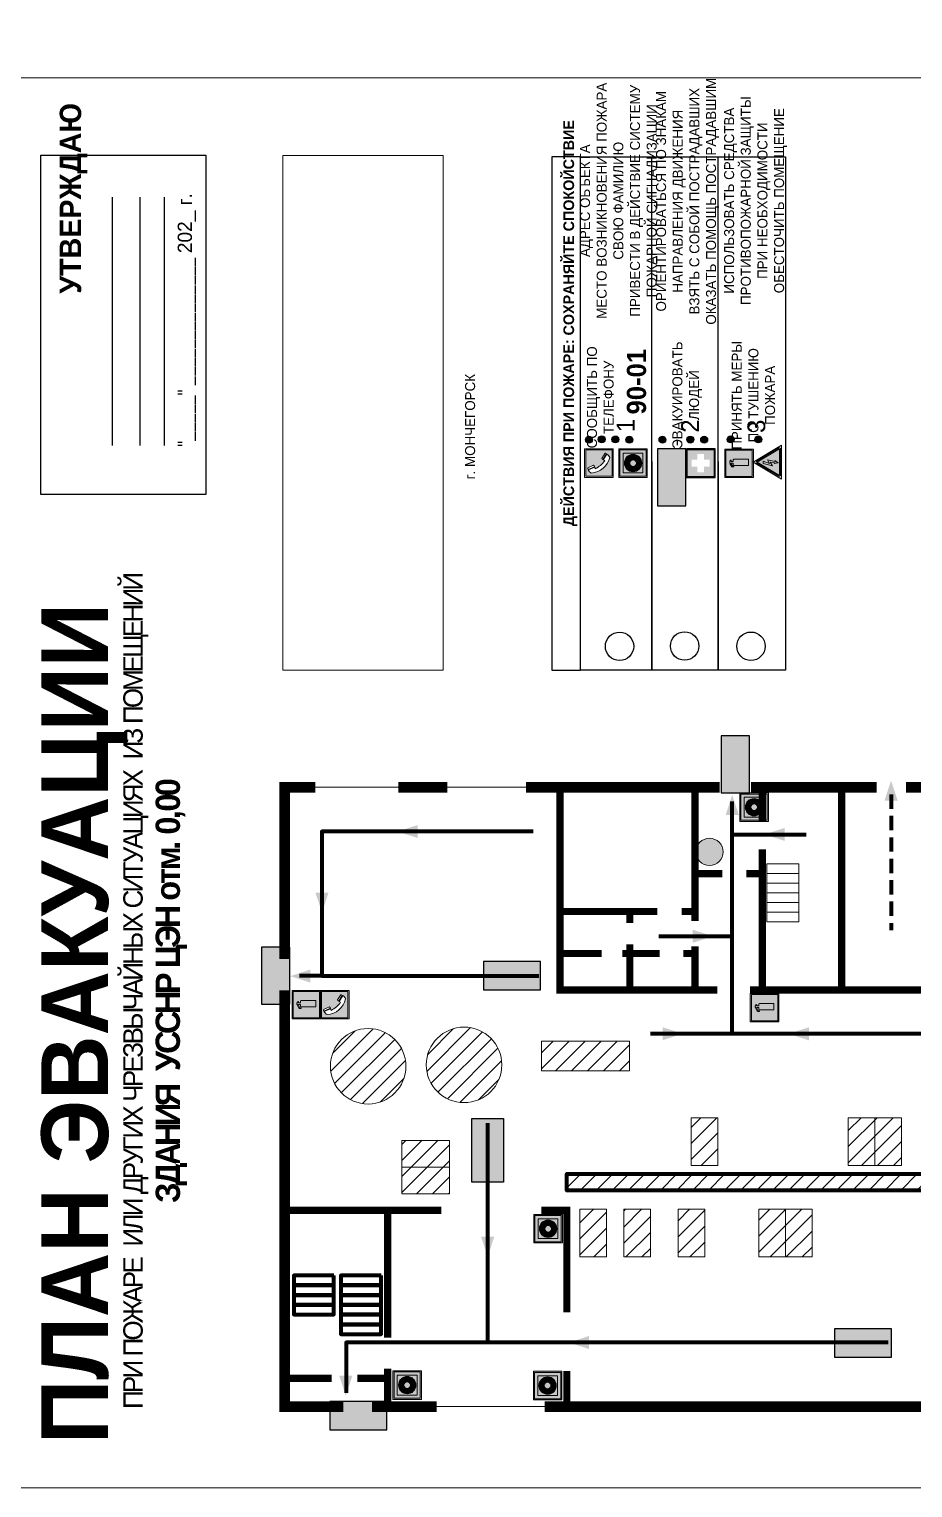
# Model space of a CAD drawing. Header units: millimetres. Extents: x 13810 to 67229, y 12374 to 21950.
# Drawn here: x 21737.1 to 21984.7, y 13757.4 to 14166 of the extents above; entities that cross this region are included whole.
import ezdxf

# ---------------------------------------------------------------- set-up
doc = ezdxf.new("R2010")
doc.units = ezdxf.units.MM
doc.linetypes.add('{ Wide Dash }', pattern=[12, 4, -2, 4, -2])
doc.layers.add('План_Штампы', color=7, linetype='Continuous')
doc.styles.add('обычный', font='arial.ttf')
picture_1 = doc.add_image_def('image1.jpg', size_in_pixel=(337, 105))
pattern_1 = [(225, (43062.9513, 15480.0988), (2.24506403, -2.24506403), [])]

# ---------------------------------------------------------------- blocks, each defined once
blk = doc.blocks.new('A$C7B4425F7')
at = {"true_color": 0xffffff}
blk.add_hatch(color=7, dxfattribs=at).paths.add_polyline_path([(0, 0), (-16, 0), (-16, -8), (0, -8)])
h = blk.add_hatch(color=126)
h.paths.add_polyline_path([(-0.2, -0.2), (-15.8, -0.2), (-15.8, -7.8), (-0.2, -7.8)])
h.paths.add_polyline_path([(-11.76, -2.03), (-11.76, -3.66), (-11.17, -3.66, -0.568275), (-11.17, -6.18), (-12.58, -6.18), (-12.58, -2.03)], flags=16)
h.paths.add_polyline_path([(-13.33, -4.12, -0.495768), (-13.59, -6.18), (-15.03, -6.18), (-15.03, -2.03), (-13.59, -2.03, -0.487973)], flags=16)
h.paths.add_polyline_path([(-10.25, -2.03), (-9.48, -2.03), (-9.48, -6.18), (-10.25, -6.18)], flags=16)
h.paths.add_polyline_path([(-13.84, -3.69), (-14.24, -3.69), (-14.24, -3.03), (-13.9, -3.03, -0.692621)], flags=0)
h.paths.add_polyline_path([(-9.15, -2.03), (-8.4, -2.03), (-8.04, -3.07), (-7.68, -2.03), (-6.93, -2.03), (-7.64, -4.1), (-6.93, -6.18), (-7.68, -6.18), (-8.04, -5.14), (-8.4, -6.18), (-9.15, -6.18), (-8.44, -4.1)], flags=16)
h.paths.add_polyline_path([(-11.76, -4.46), (-11.42, -4.46, -0.692621), (-11.36, -5.12), (-11.76, -5.12)], flags=0)
h.paths.add_polyline_path([(-13.9, -5.2), (-14.24, -5.2), (-14.24, -4.55), (-13.84, -4.55, -0.708038)], flags=0)
edge = h.paths.add_edge_path(flags=16)
edge.add_ellipse((-5.51, -4.08), major_axis=(0, 2.05), ratio=0.586184, start_angle=0, end_angle=360)
edge = h.paths.add_edge_path(flags=0)
edge.add_ellipse((-5.51, -4.08), major_axis=(0, 1.14), ratio=0.454828, start_angle=0, end_angle=360)
h.paths.add_polyline_path([(-4.13, -4.96, 0.377264), (-3.48, -4.52, 0.0555), (-3.16, -2.03), (-1.66, -2.03), (-1.66, -4.96), (-0.96, -4.96), (-0.96, -7.01), (-1.75, -7.01), (-1.75, -6.18), (-3.3, -6.18), (-3.3, -7.02), (-4.13, -7.02)], flags=16)
h.paths.add_polyline_path([(-2.73, -2.91), (-2.28, -2.91), (-2.28, -4.96), (-3.05, -4.96, 0.079136)], flags=0)
at = {"color": 126}
blk.add_lwpolyline([(-16, -8), (0, -8), (0, 0), (-16, 0)], close=True, dxfattribs=at)
blk = doc.blocks.new('A$C32E8229D')
at = {"true_color": 0xffffff}
blk.add_hatch(color=7, dxfattribs=at).paths.add_polyline_path([(0, 0), (0, -8), (16, -8), (16, 0)])
h = blk.add_hatch(color=126)
h.paths.add_polyline_path([(0.2, -0.2), (15.8, -0.2), (15.8, -7.8), (0.2, -7.8)])
h.paths.add_polyline_path([(13.49, -2.05), (12.08, -2.05), (11.37, -2.63, 0.162397), (11.29, -2.84), (11.29, -3.63), (10.35, -3.63), (10.35, -4.05), (11.68, -4.05), (11.68, -3.48), (12.26, -4.28), (11.29, -5.1), (11.29, -6.78), (11.85, -6.78), (11.85, -5.44), (12.8, -4.64), (12.8, -5.94), (14.46, -5.94), (14.46, -5.39), (13.45, -5.39), (13.45, -3.97), (12.46, -2.59), (13.15, -2.59), (13.69, -3.34), (14.18, -3)], flags=16)
h.paths.add_polyline_path([(10.74, -1.82, 1), (11.8, -1.82, 1)], flags=16)
h.paths.add_polyline_path([(9.39, -3.59), (5.99, -3.59), (6.56, -3.03), (5.91, -3.03), (5.1, -3.83), (5.91, -4.64), (6.56, -4.64), (5.99, -4.09), (9.39, -4.09)], flags=16)
h.paths.add_polyline_path([(4.29, -1.08), (1.72, -1.08), (1.72, -6.6), (4.29, -6.6)], flags=16)
at = {"color": 126}
blk.add_lwpolyline([(16, -8), (0, -8), (0, 0), (16, 0)], close=True, dxfattribs=at)
blk = doc.blocks.new('A$C54414219')
at = {"true_color": 0xffffff}
h = blk.add_hatch(color=7, dxfattribs=at)
h.paths.add_polyline_path([(2.39, -9.45), (2.39, -18.3), (11.23, -18.3), (11.23, -9.45)], flags=0)
h.paths.add_polyline_path([(10.71, -13.87, -1), (2.92, -13.87, -1)], flags=0)
h.paths.add_polyline_path([(8.3, -13.87, -1), (5.33, -13.87, -1)], flags=0)
h.paths.add_polyline_path([(0.41, -7.47), (0.41, -20.27), (13.21, -20.27), (13.21, -7.47)])
h.paths.add_polyline_path([(0.92, -19.77), (12.71, -19.77), (12.71, -7.98), (0.92, -7.98)], flags=16)
h.paths.add_polyline_path([(11.23, -9.45), (11.23, -18.3), (2.39, -18.3), (2.39, -9.45)], flags=0)
at = {"lineweight": 5}
h = blk.add_hatch(color=242, dxfattribs=at)
h.paths.add_polyline_path([(12.71, -7.98), (0.92, -7.98), (0.92, -19.77), (12.71, -19.77)])
h.paths.add_polyline_path([(11.23, -18.3), (2.39, -18.3), (2.39, -9.45), (11.23, -9.45)], flags=16)
h.paths.add_polyline_path([(10.71, -13.87, -1), (2.92, -13.87, -1)], flags=0)
h.paths.add_polyline_path([(8.3, -13.87, -1), (5.33, -13.87, -1)], flags=0)
at = {"true_color": 0xffffff}
h = blk.add_hatch(color=7, dxfattribs=at)
h.paths.add_polyline_path([(2.39, -9.45), (2.39, -18.3), (11.23, -18.3), (11.23, -9.45)])
h.paths.add_polyline_path([(10.71, -13.87, -1), (2.92, -13.87, -1)], flags=16)
h.paths.add_polyline_path([(8.3, -13.87, -1), (5.33, -13.87, -1)], flags=0)
at = {"lineweight": 5}
h = blk.add_hatch(color=242, dxfattribs=at)
h.paths.add_polyline_path([(2.92, -13.87, 1), (10.71, -13.87, 1)])
h.paths.add_polyline_path([(8.3, -13.87, -1), (5.33, -13.87, -1)], flags=16)
at = {"color": 242, "lineweight": 5}
for p, q in [((0.41, -20.27), (0.41, -7.47)), ((0.41, -7.47), (13.21, -7.47)), ((0.41, -7.47), (13.21, -7.47)), ((13.21, -20.27), (13.21, -7.47)), ((0.41, -20.27), (13.21, -20.27))]:
    blk.add_line(p, q, dxfattribs=at)
for points in [[(0.92, -7.98), (12.71, -7.98), (12.71, -19.77), (0.92, -19.77)], [(2.39, -9.45), (11.23, -9.45), (11.23, -18.3), (2.39, -18.3)]]:
    blk.add_lwpolyline(points, close=True, dxfattribs=at)
for radius in [3.89, 1.49]:
    blk.add_circle((6.81, -13.87), radius, dxfattribs=at)
blk = doc.blocks.new('A$C7B8C2D5B')
at = {"lineweight": 0}
h = blk.add_hatch(color=5, dxfattribs=at)
h.dxf.hatch_style = 1
h.paths.add_polyline_path([(1.4, -3.02, 1), (-2.11, -3.02, 1)])
at = {"color": 5, "lineweight": 0}
blk.add_circle((-0.36, -3.02), 1.75, dxfattribs=at)
blk = doc.blocks.new('A$C3E6D3DDE')
at = {"lineweight": 5}
h = blk.add_hatch(color=40, dxfattribs=at)
h.paths.add_polyline_path([(24.1, 1.45), (16.46, -11.35), (31.74, -11.35)])
h.paths.add_polyline_path([(24.09, -0.46), (30.03, -10.41), (18.14, -10.41)], flags=16)
h.paths.add_polyline_path([(24.54, -3.08), (23.41, -6.02), (25.13, -5.01), (24.33, -8.5), (24.82, -8.27), (23.79, -9.86), (23.4, -8.04), (23.8, -8.43), (24.04, -6.29), (22.39, -7.25), (23.44, -3.08)], flags=0)
h = blk.add_hatch(color=256, dxfattribs=at)
h.paths.add_polyline_path([(24.37, 0.03, 0.567511), (23.82, 0.03), (17.59, -10.4, 0.582454), (17.86, -10.88), (30.32, -10.88, 0.582149), (30.6, -10.4)])
h.paths.add_polyline_path([(24.09, -0.46), (18.14, -10.41), (30.03, -10.41)], flags=16)
h.paths.add_polyline_path([(24.54, -3.08), (23.41, -6.02), (25.13, -5.01), (24.33, -8.5), (24.82, -8.27), (23.79, -9.86), (23.4, -8.04), (23.8, -8.43), (24.04, -6.29), (22.39, -7.25), (23.44, -3.08)], flags=0)
h = blk.add_hatch(color=40, dxfattribs=at)
h.paths.add_polyline_path([(24.09, -0.46), (18.14, -10.41), (30.03, -10.41)])
h.paths.add_polyline_path([(24.82, -8.27), (23.79, -9.86), (23.4, -8.04), (23.8, -8.43), (24.04, -6.29), (22.39, -7.25), (23.44, -3.08), (24.54, -3.08), (23.41, -6.02), (25.13, -5.01), (24.33, -8.5)], flags=16)
at = {"color": 40, "lineweight": 5}
for p, q in [((16.46, -11.35), (24.1, 1.45)), ((24.1, 1.45), (31.74, -11.35))]:
    blk.add_line(p, q, dxfattribs=at)
at = {"lineweight": 5}
for p, q in [((17.59, -10.4), (23.82, 0.03)), ((24.37, 0.03), (30.6, -10.4)), ((18.14, -10.41), (24.09, -0.46)), ((23.44, -3.08), (22.39, -7.25)), ((22.39, -7.25), (24.04, -6.29)), ((23.41, -6.02), (24.54, -3.08)), ((25.13, -5.01), (23.41, -6.02)), ((24.54, -3.08), (23.44, -3.08)), ((24.04, -6.29), (23.8, -8.43)), ((24.09, -0.46), (30.03, -10.41)), ((24.33, -8.5), (25.13, -5.01)), ((17.86, -10.88), (30.32, -10.88)), ((18.14, -10.41), (30.03, -10.41)), ((23.8, -8.43), (23.4, -8.04)), ((23.4, -8.04), (23.79, -9.86)), ((23.79, -9.86), (24.82, -8.27)), ((24.82, -8.27), (24.33, -8.5))]:
    blk.add_line(p, q, dxfattribs=at)
at = {"color": 50, "lineweight": 5}
blk.add_line((31.74, -11.35), (16.46, -11.35), dxfattribs=at)
blk = doc.blocks.new('A$C456E1F9C')
at = {"lineweight": 5}
h = blk.add_hatch(color=242, dxfattribs=at)
h.paths.add_polyline_path([(0.51, -1.47), (0.51, -13.26), (12.29, -13.26), (12.29, -1.47)])
h.paths.add_polyline_path([(5.42, -4.95, -0.254479), (4.78, -5.4), (3.52, -2.53, -0.209735), (4.23, -2.4)], flags=16)
h.paths.add_polyline_path([(8.53, -8.6), (10.87, -10.17), (10.54, -10.76), (8.03, -9.13, -0.192251)], flags=16)
h.paths.add_polyline_path([(4.61, -5.49, 0.005518), (3.87, -5.72, 0.128647), (7.49, -10.01, 0.00809), (7.83, -9.33), (10.47, -10.97, -0.16736), (8.99, -12.25, -0.327862), (1.95, -3.95, -0.166952), (3.36, -2.62)], flags=16)
at = {"color": 242, "lineweight": 5}
for p, q in [((0, -13.77), (0, -0.97)), ((12.8, -0.97), (0, -0.97)), ((4.61, -5.49), (3.36, -2.62)), ((3.52, -2.53), (4.78, -5.4)), ((4.23, -2.4), (5.42, -4.95)), ((12.8, -13.77), (12.8, -0.97)), ((7.83, -9.33), (10.47, -10.97)), ((8.03, -9.13), (10.54, -10.76)), ((10.81, -10.12), (8.53, -8.6)), ((10.54, -10.76), (10.8, -10.3)), ((10.8, -10.3), (10.81, -10.12)), ((0, -13.77), (12.8, -13.77))]:
    blk.add_line(p, q, dxfattribs=at)
blk.add_lwpolyline([(0.51, -1.47), (12.29, -1.47), (12.29, -13.26), (0.51, -13.26)], close=True, dxfattribs=at)
for centre, radius, start, end in [((4.59, -5.34), 2.99, 114.28453, 152.19739), ((11.12, -3.31), 9.19, 183.99153, 256.60086), ((4.02, -3.27), 0.891, 76.32839, 123.70924), ((14.98, -39.1), 35.17, 107.14873, 108.41345), ((13.86, -0.94), 11.08, 205.55365, 234.87622), ((4.68, -4.59), 0.824, 276.9621, 334.07228), ((-13.31, 0.8), 23.44, 332.54871, 334.40268), ((8.94, -9.5), 0.989, 114.40924, 157.93883), ((7.87, -9.46), 3, 291.92908, 329.9329)]:
    blk.add_arc(centre, radius, start, end, dxfattribs=at)
blk = doc.blocks.new('A$C18900ED3')
h = blk.add_hatch(color=126)
h.paths.add_polyline_path([(-0.18, -0.18), (-7.02, -0.18), (-7.02, -7.02), (-0.18, -7.02)])
h.paths.add_polyline_path([(-5.89, -4.46), (-5.89, -2.77), (-4.46, -2.77), (-4.46, -1.31), (-2.77, -1.31), (-2.77, -2.77), (-1.33, -2.77), (-1.33, -4.46), (-2.77, -4.46), (-2.77, -5.89), (-4.46, -5.89), (-4.46, -4.46)], flags=16)
at = {"color": 126}
for p, q in [((-7.2, 0), (-7.2, -7.2)), ((0, 0), (-7.2, 0)), ((0, -7.2), (0, 0)), ((-7.02, -7.02), (-7.02, -0.18)), ((-7.02, -0.18), (-0.18, -0.18)), ((-0.18, -0.18), (-0.18, -7.02)), ((-7.2, -7.2), (0, -7.2)), ((-0.18, -7.02), (-7.02, -7.02))]:
    blk.add_line(p, q, dxfattribs=at)
blk = doc.blocks.new('A$C3AD82952')
at = {"true_color": 0xf5f5ff}
h = blk.add_hatch(color=7, dxfattribs=at)
h.dxf.hatch_style = 1
h.paths.add_polyline_path([(8.21, 8.73, 0.414214), (7.89, 9.05), (7.22, 9.05), (7.22, 9.92), (7.59, 9.92, 1), (7.57, 10.36), (7.22, 10.36), (7.22, 10.6), (6.43, 10.6), (6.43, 10.36), (6.01, 10.36), (4.74, 9.59), (4.74, 8.69), (4.98, 8.73), (4.98, 9.26), (6.12, 9.91), (6.43, 9.91), (6.43, 9.05), (5.76, 9.05, 0.414214), (5.44, 8.73), (5.44, 2.2), (8.21, 2.2)], flags=0)
h.paths.add_polyline_path([(12.8, 12.8), (0, 12.8), (0, 0), (12.8, 0)])
h.paths.add_polyline_path([(0.51, 12.29), (12.29, 12.29), (12.29, 0.51), (0.51, 0.51)], flags=16)
h.paths.add_polyline_path([(4.74, 9.59), (6.01, 10.36), (6.43, 10.36), (6.43, 10.6), (7.22, 10.6), (7.22, 10.36), (7.59, 10.36, -0.94586), (7.59, 9.92), (7.22, 9.92), (7.22, 9.05), (7.89, 9.05, -0.414214), (8.21, 8.73), (8.21, 2.2), (5.44, 2.2), (5.44, 8.73, -0.414214), (5.76, 9.05), (6.43, 9.05), (6.43, 9.91), (6.12, 9.91), (4.98, 9.26), (4.98, 8.73), (4.74, 8.69)], flags=0)
h = blk.add_hatch(color=242)
h.dxf.hatch_style = 1
h.paths.add_polyline_path([(12.29, 12.29), (0.51, 12.29), (0.51, 0.51), (12.29, 0.51)])
h.paths.add_polyline_path([(4.74, 8.69), (4.74, 9.59), (6.01, 10.36), (6.43, 10.36), (6.43, 10.6), (7.22, 10.6), (7.22, 10.36), (7.59, 10.36, -0.94586), (7.59, 9.92), (7.22, 9.92), (7.22, 9.05), (7.89, 9.05, -0.414214), (8.21, 8.73), (8.21, 2.2), (5.44, 2.2), (5.44, 8.73, -0.414214), (5.76, 9.05), (6.43, 9.05), (6.43, 9.91), (6.12, 9.91), (4.98, 9.26), (4.98, 8.73)], flags=16)
h = blk.add_hatch(color=7, dxfattribs=at)
h.dxf.hatch_style = 1
h.paths.add_polyline_path([(8.21, 8.73, 0.414214), (7.89, 9.05), (7.22, 9.05), (7.22, 9.92), (7.59, 9.92, 1), (7.57, 10.36), (7.22, 10.36), (7.22, 10.6), (6.43, 10.6), (6.43, 10.36), (6.01, 10.36), (4.74, 9.59), (4.74, 8.69), (4.98, 8.73), (4.98, 9.26), (6.12, 9.91), (6.43, 9.91), (6.43, 9.05), (5.76, 9.05, 0.414214), (5.44, 8.73), (5.44, 2.2), (8.21, 2.2)])
at = {"color": 242, "lineweight": 5}
for p, q in [((0, 0), (0, 12.8)), ((0, 12.8), (12.8, 12.8)), ((6.01, 10.36), (4.74, 9.59)), ((4.74, 9.59), (4.74, 8.69)), ((4.74, 8.69), (4.98, 8.73)), ((4.98, 9.26), (6.12, 9.91)), ((4.98, 8.73), (4.98, 9.26)), ((5.44, 2.2), (5.44, 8.73)), ((5.76, 9.05), (6.43, 9.05)), ((6.01, 10.36), (6.43, 10.36)), ((6.12, 9.91), (6.43, 9.91)), ((7.22, 10.6), (6.43, 10.6)), ((6.43, 10.6), (6.43, 10.36)), ((6.43, 9.91), (6.43, 9.05)), ((7.22, 10.36), (7.22, 10.6)), ((7.59, 10.36), (7.22, 10.36)), ((7.22, 9.05), (7.22, 9.92)), ((7.59, 9.92), (7.22, 9.92)), ((7.89, 9.05), (7.22, 9.05)), ((8.21, 2.2), (8.21, 8.73)), ((12.8, 0), (12.8, 12.8)), ((0, 0), (12.8, 0)), ((5.44, 2.2), (8.21, 2.2))]:
    blk.add_line(p, q, dxfattribs=at)
blk.add_lwpolyline([(0.51, 12.29), (12.29, 12.29), (12.29, 0.51), (0.51, 0.51)], close=True, dxfattribs=at)
for centre, radius, start, end in [((5.76, 8.73), 0.32, 90, 180), ((7.58, 10.14), 0.223, 273.18746, 86.81254), ((7.89, 8.73), 0.32, 0, 90)]:
    blk.add_arc(centre, radius, start, end, dxfattribs=at)

msp = doc.modelspace()

# ---------------------------------------------------------------- hatches: boundary and pattern name
at = {"lineweight": 0}
h = msp.add_hatch(color=256, dxfattribs=at)
h.dxf.hatch_style = 1
h.paths.add_polyline_path([(21893.93, 14050, 1), (21893.93, 14051.93, 1)])
h = msp.add_hatch(color=256, dxfattribs=at)
h.dxf.hatch_style = 1
h.paths.add_polyline_path([(21897.51, 14050.1, 1), (21897.51, 14052.03, 1)])
h = msp.add_hatch(color=256, dxfattribs=at)
h.dxf.hatch_style = 1
h.paths.add_polyline_path([(21901.32, 14050.06, 1), (21901.32, 14052, 1)])
h = msp.add_hatch(color=256, dxfattribs=at)
h.dxf.hatch_style = 1
h.paths.add_polyline_path([(21914.52, 14049.99, 1), (21914.52, 14051.92, 1)])
h = msp.add_hatch(color=256, dxfattribs=at)
h.dxf.hatch_style = 1
h.paths.add_polyline_path([(21922.3, 14050.03, 1), (21922.3, 14051.96, 1)])
h = msp.add_hatch(color=256, dxfattribs=at)
h.dxf.hatch_style = 1
h.paths.add_polyline_path([(21926.2, 14050.03, 1), (21926.2, 14051.96, 1)])
h = msp.add_hatch(color=256, dxfattribs=at)
h.dxf.hatch_style = 1
h.paths.add_polyline_path([(21933.62, 14050.08, 1), (21933.62, 14052.02, 1)])
h = msp.add_hatch(color=256, dxfattribs=at)
h.dxf.hatch_style = 1
h.paths.add_polyline_path([(21941.39, 14050.09, 1), (21941.39, 14052.02, 1)])
h = msp.add_hatch(color=256, dxfattribs=at)
h.dxf.hatch_style = 1
h.paths.add_polyline_path([(21905.25, 14049.98, 1), (21905.25, 14051.91, 1)])
h = msp.add_hatch(dxfattribs=at)
h.set_pattern_fill('ANSI31', color=256, angle=180)
h.set_pattern_definition(pattern_1)
h.paths.add_polyline_path([(22179.64, 13907.11), (22224.15, 13907.11), (22224.15, 13919.12), (22179.64, 13919.12)])
h.paths.add_polyline_path([(22179.64, 13928.64), (22224.15, 13928.64), (22224.15, 13940.66), (22179.64, 13940.66)])
h.paths.add_polyline_path([(22054.46, 13905.18), (22135.77, 13905.18), (22135.77, 13917.19), (22054.46, 13917.19)])
h.paths.add_polyline_path([(22054.46, 13929.86), (22116.16, 13929.86), (22116.16, 13941.88), (22054.46, 13941.88)])
h.paths.add_polyline_path([(22078.88, 13873.75), (22088.17, 13873.75), (22088.17, 13885.99), (22078.88, 13885.99)])
h.paths.add_polyline_path([(21974.05, 13847.62), (21981.51, 13847.62), (21981.51, 13861), (21974.05, 13861)])
h.paths.add_polyline_path([(21966.59, 13847.62), (21974.05, 13847.62), (21974.05, 13861), (21966.59, 13861)])
h.paths.add_polyline_path([(21922.56, 13847.62), (21930.02, 13847.62), (21930.02, 13861), (21922.56, 13861)])
h.paths.add_polyline_path([(21880.64, 13874.16), (21905.29, 13874.16), (21905.29, 13882.49), (21880.64, 13882.49)])
h.paths.add_polyline_path([(21848.34, 13875.84, 1), (21869.5, 13875.84, 1)])
h.paths.add_polyline_path([(21841.45, 13847.17), (21854.83, 13847.17), (21854.83, 13854.64), (21841.45, 13854.64)])
h.paths.add_polyline_path([(21841.45, 13839.71), (21854.83, 13839.71), (21854.83, 13847.17), (21841.45, 13847.17)])
h = msp.add_hatch(dxfattribs=at)
h.set_pattern_fill('ANSI31', color=256, angle=180)
h.set_pattern_definition(pattern_1)
h.paths.add_polyline_path([(21842.64, 13875.46, 1), (21821.49, 13875.46, 1)])
h = msp.add_hatch(dxfattribs=at)
h.set_pattern_fill('ANSI31', color=256, angle=180)
h.set_pattern_definition(pattern_1)
h.paths.add_polyline_path([(22192.24, 13849.65, 1), (22179.44, 13849.65, 1)])
h.paths.add_polyline_path([(22157.33, 13849.42, 1), (22170.13, 13849.42, 1)])
h.paths.add_polyline_path([(22135.6, 13856.22), (22193.63, 13856.22), (22193.63, 13860.57), (22135.6, 13860.57)])
h.paths.add_polyline_path([(22095.2, 13856.22), (22099.46, 13856.22), (22132.71, 13856.22), (22132.71, 13860.57), (22095.2, 13860.57)])
h.paths.add_polyline_path([(22095.2, 13840.68), (22099.46, 13840.68), (22099.46, 13856.22), (22095.2, 13856.22)])
h.paths.add_polyline_path([(21887.72, 13840.68), (22095.2, 13840.68), (22095.2, 13845.32), (21887.72, 13845.32)])
h.paths.add_polyline_path([(22114.12, 13836.71), (22121.58, 13836.71), (22121.58, 13850.1), (22114.12, 13850.1)])
h.paths.add_polyline_path([(22106.66, 13836.71), (22114.12, 13836.71), (22114.12, 13850.1), (22106.66, 13850.1)])
h.paths.add_polyline_path([(22093.07, 13804.95, 1), (22126.98, 13804.95, 1)])
h.paths.add_polyline_path([(22055.24, 13798.63, 1), (22076.39, 13798.63, 1)])
h.paths.add_polyline_path([(22029.22, 13798.15, 1), (22042.03, 13798.15, 1)])
h.paths.add_polyline_path([(21987.82, 13797.75, 1), (22005.82, 13797.75, 1)])
h.paths.add_polyline_path([(22050.22, 13823.14), (22057.68, 13823.14), (22057.68, 13836.52), (22050.22, 13836.52)])
h.paths.add_polyline_path([(22037.21, 13819.7), (22044.67, 13819.7), (22044.67, 13833.08), (22037.21, 13833.08)])
h.paths.add_polyline_path([(22025.54, 13819.7), (22033, 13819.7), (22033, 13833.08), (22025.54, 13833.08)])
h.paths.add_polyline_path([(21995.31, 13819.7), (22006.79, 13819.7), (22006.79, 13829.45), (21995.31, 13829.45)])
h.paths.add_polyline_path([(21948.97, 13822.04), (21956.43, 13822.04), (21956.43, 13835.42), (21948.97, 13835.42)])
h.paths.add_polyline_path([(21941.5, 13822.04), (21948.97, 13822.04), (21948.97, 13835.42), (21941.5, 13835.42)])
h.paths.add_polyline_path([(21918.9, 13822.04), (21926.36, 13822.04), (21926.36, 13835.42), (21918.9, 13835.42)])
h.paths.add_polyline_path([(21903.66, 13822.04), (21911.12, 13822.04), (21911.12, 13835.42), (21903.66, 13835.42)])
h.paths.add_polyline_path([(21891.41, 13822.04), (21898.87, 13822.04), (21898.87, 13835.42), (21891.41, 13835.42)])

# ---------------------------------------------------------------- linework, layer by layer
at = {"color": 126, "lineweight": 0, "true_color": 0x008754}
for points in [[(21721.1, 14547.36), (22321.1, 14547.36), (22321.1, 14152.36), (21721.1, 14152.36)], [(21721.1, 14152.36), (22321.1, 14152.36), (22321.1, 13757.36), (21721.1, 13757.36)]]:
    msp.add_lwpolyline(points, close=True, dxfattribs=at)
for points in [[(21740.39, 14035.63), (21740.39, 14130.63), (21786.6, 14130.63), (21786.6, 14035.63)], [(21891.57, 13986.45), (21891.57, 14130.22), (21883.52, 14130.22), (21883.52, 13986.45)], [(21891.57, 13986.45), (21891.57, 14130.22), (21948.97, 14130.22), (21948.97, 13986.45)]]:
    msp.add_lwpolyline(points, close=True)
for points in [[(21911.57, 14044.87), (21911.57, 13986.45), (21911.57, 14130.22)], [(21930.14, 14044.87), (21930.14, 13986.45), (21930.14, 14130.22)], [(21760.44, 14049.38), (21760.44, 14118.91)], [(21768.2, 14049.38), (21768.2, 14118.91)], [(21774.99, 14049.38), (21774.99, 14118.91)]]:
    msp.add_lwpolyline(points)
at = {"lineweight": 0}
for points, const_width in [([(21817.28, 13953.6), (21808.65, 13953.6), (21808.65, 13905.48)], 3), ([(21854.22, 13953.6), (21840.55, 13953.6)], 3), ([(21930.52, 13953.6), (21876.29, 13953.6)], 3), ([(21923.65, 13953.6), (21923.65, 13916.12)], 2), ([(21974.52, 13953.6), (21939.36, 13953.6)], 3), ([(21942.48, 13953.6), (21942.48, 13944.1)], 2), ([(21964.72, 13953.6), (21964.72, 13896.81)], 2), ([(22139.57, 13953.6), (21982.74, 13953.6)], 3), ([(21929.86, 13896.81), (21885.8, 13896.81), (21885.8, 13952.46)], 2), ([(21942.48, 13896.81), (21942.48, 13936.21)], 2), ([(21923.65, 13929.4), (21931.25, 13929.4)], 2), ([(21942.48, 13929.4), (21938.05, 13929.4)], 2), ([(21885.8, 13918.81), (21913.05, 13918.81)], 2), ([(21905.38, 13918.81), (21905.38, 13915.63)], 2), ([(21923.65, 13918.81), (21919.86, 13918.81)], 2), ([(21905.38, 13896.81), (21905.38, 13909.61)], 2), ([(21923.65, 13896.81), (21923.65, 13909.01)], 2), ([(21885.8, 13907.02), (21897.5, 13907.02)], 2), ([(21913.77, 13907.02), (21903.26, 13907.02)], 2), ([(21923.65, 13907.02), (21920.33, 13907.02)], 2), ([(21808.65, 13896.74), (21808.65, 13780.11), (21825.11, 13780.11)], 3), ([(22037.5, 13896.81), (21939.08, 13896.81)], 2), ([(21852.59, 13835.11), (21809.86, 13835.11)], 2), ([(21837.53, 13799.45), (21837.53, 13835.11)], 2), ([(21887.7, 13806.55), (21887.7, 13835.11), (21880.58, 13835.11)], 2), ([(21837.53, 13780.94), (21837.53, 13790.77)], 2), ([(21887.7, 13780.11), (21887.7, 13790.08)], 2), ([(21821.86, 13788.04), (21809.38, 13788.04)], 2), ([(21837.53, 13788.04), (21829.05, 13788.04)], 2), ([(21833.14, 13780.11), (21851.23, 13780.11)], 3), ([(21881.47, 13780.11), (22152.62, 13780.11)], 3)]:
    msp.add_lwpolyline(points, dxfattribs=dict(at, const_width=const_width))
for points in [[(21876.29, 13953.6), (21810.6, 13953.6)], [(21881.47, 13780.11), (21851.23, 13780.11)]]:
    msp.add_lwpolyline(points, dxfattribs=at)
at = {"color": 126, "linetype": '{ Wide Dash }', "lineweight": 100, "true_color": 0x008754}
msp.add_lwpolyline([(21978.63, 13951.57), (21978.63, 13913.61)], dxfattribs=at)
at = {"color": 126, "lineweight": 100, "true_color": 0x008754}
for points in [[(21934, 13884.54), (21934, 13949.58)], [(21878.32, 13941.18), (21819.08, 13941.18), (21819.08, 13900.75), (21812.82, 13900.75)], [(21934, 13940.35), (21954.77, 13940.35)], [(21934, 13911.85), (21913.52, 13911.85)], [(21819.08, 13900.75), (21879.84, 13900.75)], [(22070.46, 13884.54), (21911.13, 13884.54)], [(21865.59, 13798.07), (21865.59, 13859.51)], [(21977.71, 13798.07), (21825.89, 13798.07), (21825.89, 13783.99)]]:
    msp.add_lwpolyline(points, dxfattribs=at)
at = {"lineweight": 0}
for points in [[(21952.7, 13932.17), (21943.79, 13932.17), (21943.79, 13929.46), (21952.7, 13929.46)], [(21952.7, 13929.46), (21943.79, 13929.46), (21943.79, 13926.75), (21952.7, 13926.75)], [(21952.7, 13926.75), (21943.79, 13926.75), (21943.79, 13924.03), (21952.7, 13924.03)], [(21952.7, 13924.03), (21943.79, 13924.03), (21943.79, 13921.32), (21952.7, 13921.32)], [(21952.7, 13921.32), (21943.79, 13921.32), (21943.79, 13918.61), (21952.7, 13918.61)], [(21952.7, 13918.61), (21943.79, 13918.61), (21943.79, 13915.89), (21952.7, 13915.89)], [(21905.29, 13874.16), (21880.64, 13874.16), (21880.64, 13882.49), (21905.29, 13882.49)], [(21930.02, 13847.62), (21922.56, 13847.62), (21922.56, 13861), (21930.02, 13861)], [(21974.05, 13847.62), (21966.59, 13847.62), (21966.59, 13861), (21974.05, 13861)], [(21981.51, 13847.62), (21974.05, 13847.62), (21974.05, 13861), (21981.51, 13861)], [(21841.45, 13847.17), (21841.45, 13854.64), (21854.83, 13854.64), (21854.83, 13847.17)], [(21841.45, 13839.71), (21841.45, 13847.17), (21854.83, 13847.17), (21854.83, 13839.71)], [(21898.87, 13822.04), (21891.41, 13822.04), (21891.41, 13835.42), (21898.87, 13835.42)], [(21911.12, 13822.04), (21903.66, 13822.04), (21903.66, 13835.42), (21911.12, 13835.42)], [(21926.36, 13822.04), (21918.9, 13822.04), (21918.9, 13835.42), (21926.36, 13835.42)], [(21948.97, 13822.04), (21941.5, 13822.04), (21941.5, 13835.42), (21948.97, 13835.42)], [(21956.43, 13822.04), (21948.97, 13822.04), (21948.97, 13835.42), (21956.43, 13835.42)]]:
    msp.add_lwpolyline(points, close=True, dxfattribs=at)
at = {"lineweight": 100}
for points in [[(22095.2, 13840.68), (21887.72, 13840.68), (21887.72, 13845.32), (22095.2, 13845.32)], [(21822.48, 13816.87), (21811.22, 13816.87), (21811.22, 13814.12), (21822.48, 13814.12)], [(21835.66, 13816.87), (21824.4, 13816.87), (21824.4, 13814.12), (21835.66, 13814.12)], [(21822.48, 13814.12), (21811.22, 13814.12), (21811.22, 13811.37), (21822.48, 13811.37)], [(21822.48, 13811.37), (21811.22, 13811.37), (21811.22, 13808.63), (21822.48, 13808.63)], [(21835.66, 13814.12), (21824.4, 13814.12), (21824.4, 13811.37), (21835.66, 13811.37)], [(21835.66, 13811.37), (21824.4, 13811.37), (21824.4, 13808.63), (21835.66, 13808.63)], [(21822.48, 13808.63), (21811.22, 13808.63), (21811.22, 13805.88), (21822.48, 13805.88)], [(21835.66, 13808.63), (21824.4, 13808.63), (21824.4, 13805.88), (21835.66, 13805.88)], [(21835.66, 13805.88), (21824.4, 13805.88), (21824.4, 13803.13), (21835.66, 13803.13)], [(21835.66, 13803.13), (21824.4, 13803.13), (21824.4, 13800.38), (21835.66, 13800.38)]]:
    msp.add_lwpolyline(points, close=True, dxfattribs=at)
for centre, radius in [((21893.93, 14050.96), 0.966), ((21897.51, 14051.07), 0.966), ((21901.32, 14051.03), 0.966), ((21914.52, 14050.96), 0.966), ((21922.3, 14051), 0.966), ((21926.2, 14050.99), 0.966), ((21933.62, 14051.05), 0.966), ((21941.39, 14051.06), 0.966), ((21905.25, 14050.95), 0.966), ((21902.49, 13993.08), 3.98), ((21920.72, 13993.17), 3.98), ((21939.3, 13993.11), 3.98)]:
    msp.add_circle(centre, radius)
at = {"lineweight": 0}
for centre in [(21832.06, 13875.46), (21858.92, 13875.84)]:
    msp.add_circle(centre, 10.58, dxfattribs=at)
at = {"layer": 'План_Штампы', "color": 126, "true_color": 0x008754}
for points in [[(21980.42, 13949.87), (21976.75, 13949.87), (21978.56, 13955.5)], [(21935.91, 13945.85), (21932.24, 13945.85), (21934.05, 13951.48)], [(21845.95, 13943.04), (21845.95, 13939.38), (21840.33, 13941.19)], [(21948.8, 13942.24), (21948.8, 13938.57), (21943.18, 13940.38)], [(21817.28, 13924.11), (21820.95, 13924.1), (21819.14, 13918.48)], [(21923, 13910.03), (21923.01, 13913.69), (21928.63, 13911.88)], [(21815.86, 13902.55), (21815.85, 13898.89), (21810.23, 13900.7)], [(21914.54, 13882.72), (21914.54, 13886.38), (21920.16, 13884.58)], [(21955.56, 13886.38), (21955.56, 13882.72), (21949.94, 13884.53)], [(21863.71, 13827.7), (21867.37, 13827.7), (21865.57, 13822.08)], [(21893.98, 13799.91), (21893.97, 13796.24), (21888.35, 13798.05)], [(21823.96, 13788.75), (21827.62, 13788.75), (21825.81, 13783.13)]]:
    msp.add_solid(points, dxfattribs=at)

# ---------------------------------------------------------------- block references
for name, p, xscale, yscale, zscale, rotation in [('A$C456E1F9C', (21892.11, 14040.41), 0.625, 0.625, 0.625, 90), ('A$C54414219', (21897.6, 14040.15), 0.625, 0.625, 0.625, 90), ('A$C18900ED3', (21921.24, 14048.41), 1.111111111007631, 1.111111111007631, 1.111111111007631, 90), ('A$C3AD82952', (21939.98, 14040.36), 0.625, 0.625, 0.625, 90), ('A$C3E6D3DDE', (21940.79, 14029.64), 0.625, 0.625, 0.625, 90), ('A$C54414219', (21944.44, 13939.36), 0.625, 0.625, 0.625, 180), ('A$C7B8C2D5B', (21926.93, 13928.92), 2.177419353276491, 2.177419353276491, 2.177419353276491, 180), ('A$C3AD82952', (21818.74, 13888.7), 0.625, 0.625, 0.625, 90), ('A$C456E1F9C', (21818.09, 13888.7), 0.625, 0.625, 0.625, 90), ('A$C3AD82952', (21947.13, 13887.86), 0.625, 0.625, 0.625, 90), ('A$C54414219', (21886.72, 13821.28), 0.625, 0.625, 0.625, 180), ('A$C54414219', (21847.25, 13777.46), 0.625, 0.625, 0.625, 180), ('A$C54414219', (21886.6, 13777.33), 0.625, 0.625, 0.625, 180)]:
    msp.add_blockref(name, p, dxfattribs=dict(xscale=xscale, yscale=yscale, zscale=zscale, rotation=rotation))
at = {"xscale": -1, "rotation": 90}
msp.add_blockref('A$C32E8229D', (21913.1, 14048.41), dxfattribs=at)
at = {"layer": 'План_Штампы'}
for p, rotation in [((21930.94, 13968.03), 90), ((21802.15, 13908.83), 90), ((21821.32, 13773.59), 180)]:
    msp.add_blockref('A$C7B4425F7', p, dxfattribs=dict(at, rotation=rotation))
at = {"layer": 'План_Штампы', "color": 126, "true_color": 0x008754, "xscale": -1, "rotation": 180}
for p in [(21864.38, 13896.82), (21962.7, 13793.94)]:
    msp.add_blockref('A$C32E8229D', p, dxfattribs=at)
at = {"layer": 'План_Штампы', "color": 126, "true_color": 0x008754, "xscale": 1.113761976465601, "yscale": 1.113761976465601, "zscale": 1.113761976465601, "rotation": 89.99786532371438}
msp.add_blockref('A$C32E8229D', (21861.11, 13842.96), dxfattribs=at)

# ---------------------------------------------------------------- texts
at = {"lineweight": 0, "rotation": 90, "style": 'обычный'}
for s, insert, char_height, width, attachment_point in [('\\pi-8.4,l8.4,t8.4;{\\fProxima Nova Rg|b0|i0|c204|p2;АДРЕС ОБЪЕКТА\\PМЕСТО ВОЗНИКНОВЕНИЯ ПОЖАРА \\PСВОЮ ФАМИЛИЮ\\PПРИВЕСТИ В ДЕЙСТВИЕ СИСТЕМУ \\PПОЖАРНОЙ СИГНАЛИЗАЦИИ}', (21902.56, 14117.91), 2.8, 126.6484, 5), ('\\pi-8.4,l8.4,t8.4;{\\fProxima Nova Rg|b0|i0|c204|p2;ОРИЕНТИРОВАТЬСЯ ПО ЗНАКАМ \\PНАПРАВЛЕНИЯ ДВИЖЕНИЯ\\PВЗЯТЬ С СОБОЙ ПОСТРАДАВШИХ\\PОКАЗАТЬ ПОМОЩЬ ПОСТРАДАВШИМ}', (21921.53, 14117.77), 2.8, 126.6484, 5), ('\\pi-8.4,l8.4,t8.4;{\\fProxima Nova Rg|b0|i0|c204|p2;ИСПОЛЬЗОВАТЬ СРЕДСТВА \\PПРОТИВОПОЖАРНОЙ ЗАЩИТЫ \\PПРИ НЕОБХОДИМОСТИ \\PОБЕСТОЧИТЬ ПОМЕЩЕНИЕ}', (21940.6, 14117.93), 2.8, 126.6484, 5), ('\\pi-18,l18,t18;{\\fProxima Nova Rg|b1|i0|c204|p2;УТВЕРЖДАЮ\\H1.1997x; }', (21749.51, 14118.57), 6, 126.6484, 5), ('{\\fProxima Nova Rg|b1|i0|c204|p2;ДЕЙСТВИЯ ПРИ ПОЖАРЕ: СОХРАНЯЙТЕ СПОКОЙСТВИЕ\\H1.6644x; }', (21888.69, 14083.62), 3, 175.1736, 5), ('{\\fArial Narrow|b0|i0|c204|p34;"_____" ______________ \\fProxima Nova Rg|b0|i0|c204|p2;202_ г. }', (21781.27, 14084.53), 4, 78.6503, 5), ('{\\fProxima Nova Rg|b0|i0|c204|p2;СООБЩИТЬ ПО \\PТЕЛЕФОНУ}', (21897.12, 14062.84), 2.8, 126.6484, 5), ('{\\fProxima Nova Rg|b0|i0|c204|p2;ЭВАКУИРОВАТЬ \\PЛЮДЕЙ}', (21921.44, 14063.44), 2.8, 126.6484, 5), ('{\\fProxima Nova Rg|b0|i0|c204|p2;ПРИНЯТЬ МЕРЫ \\PПО ТУШЕНИЮ \\PПОЖАРА}', (21940.02, 14063.41), 2.8, 126.6484, 5), ('{\\fProxima Nova Rg|b1|i0|c204|p2;\\H1.0714x;90-01\\fProxima Nova Rg|b0|i0|c204|p2;\\H0.93331x; \\H1.3449x; }', (21907.27, 14067.21), 5, 126.6484, 5), ('\\pi-8.4,l8.4,t8.4;{\\fProxima Nova Rg|b0|i0|c204|p2;г. МОНЧЕГОРСК\\H1.1997x; }', (21860.64, 14054.63), 2.8, 126.6484, 5), ('{\\fProxima Nova Rg|b0|i0|c204|p2;1\\H1.1667x; }', (21904.19, 14054.94), 5, 126.6484, 5), ('{\\fProxima Nova Rg|b0|i0|c204|p2;2\\H1.1967x; }', (21922.27, 14054.79), 5, 126.6484, 5), ('{\\fProxima Nova Rg|b0|i0|c204|p2;3\\H1.1967x; }', (21940.85, 14054.73), 5, 126.6484, 5), ('{\\fProxima Nova Rg|b1|i0|c204|p2;ПЛАН ЭВАКУАЦИИ}', (21740.49, 13769.65), 18.7, 419.8066, 1)]:
    msp.add_mtext(s, dxfattribs=dict(at, insert=insert, char_height=char_height, width=width, attachment_point=attachment_point))
at = {"color": 0, "lineweight": 0, "insert": (21763.3, 13896.29), "char_height": 6.8, "width": 381.8334, "attachment_point": 5, "rotation": 90, "style": 'обычный'}
msp.add_mtext('{\\fArial Black|b1|i0|c204|p34;\\H2x;\\T0.85;  \\fArial Narrow|b0|i0|c204|p34;\\H0.8x;\\W0.9;\\P\\fProxima Nova Rg|b0|i0|c204|p2;\\H0.5x;\\W1;\\C256;ПРИ ПОЖАРЕ  ИЛИ ДРУГИХ ЧРЕЗВЫЧАЙНЫХ СИТУАЦИЯХ  ИЗ ПОМЕЩЕНИЙ \\fProxima Nova Rg|b1|i0|c204|p2;\\H1.25x;\\PЗДАНИЯ  УССНР ЦЭН отм. 0,00}', dxfattribs=at)

# ---------------------------------------------------------------- pictures from other files: only their frames are drawn
at = {"color": 7, "lineweight": 0, "true_color": 0xf5f5ff}
image = msp.add_image(picture_1, insert=(21853.05, 13986.45), size_in_units=(144.15, 44.91), rotation=90, dxfattribs=at)
image.dxf.flags = 7

doc.saveas('drawing.dxf')
